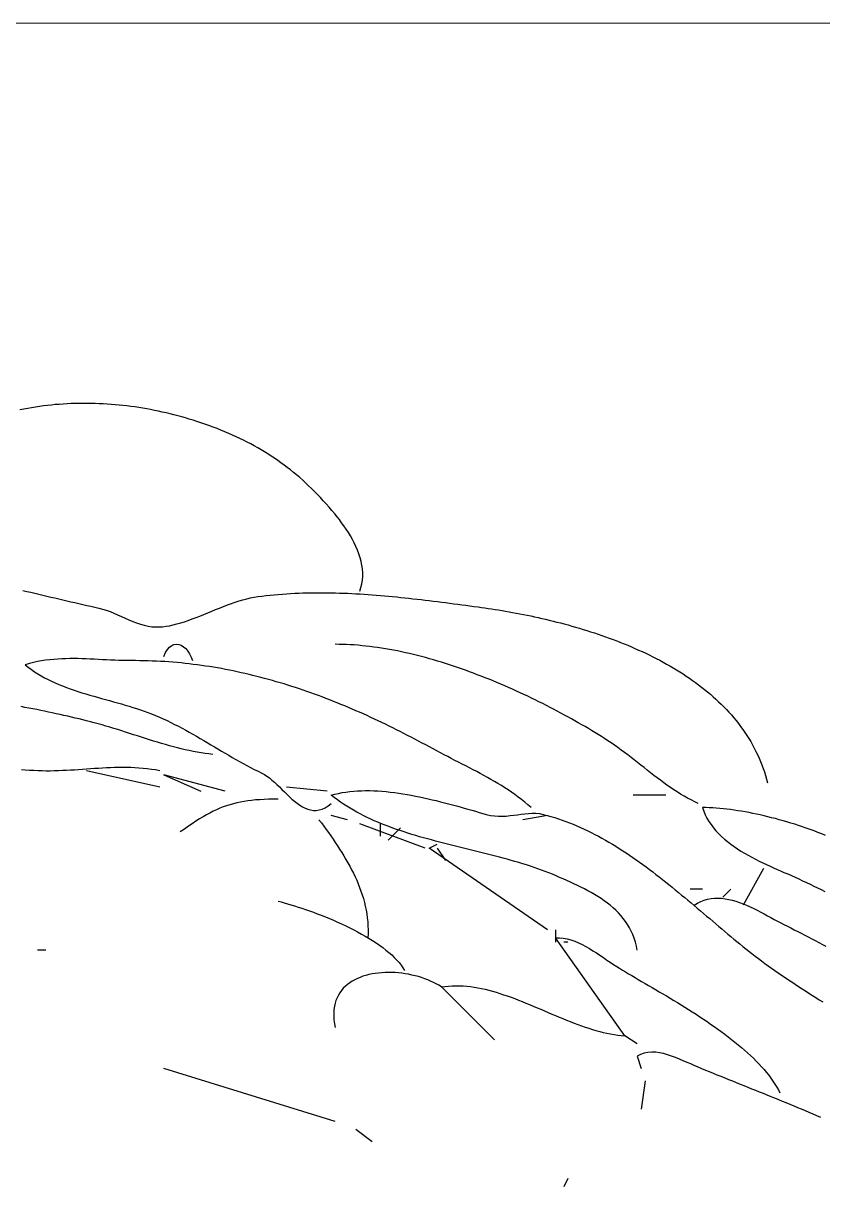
# Model space of a CAD drawing. Header units: millimetres. Extents: x 0 to 171, y 0 to 100.
# Drawn here: x 114.71 to 130.97, y 76.33 to 100 of the extents above; entities that cross this region are included whole.
import ezdxf

# ---------------------------------------------------------------- set-up
doc = ezdxf.new("R2010")
doc.units = ezdxf.units.MM
doc.layers.add('cut', color=7, linetype='CONTINUOUS', lineweight=0)
doc.layers.add('Gravur', color=7, linetype='CONTINUOUS')

msp = doc.modelspace()

# ---------------------------------------------------------------- linework, layer by layer
at = {"layer": 'cut'}
msp.add_line((0, 99.997), (171.046, 99.997), dxfattribs=at)
at = {"layer": 'Gravur'}
for points in [[(121.553, 88.444), (121.578, 88.519), (121.597, 88.594), (121.608, 88.67), (121.614, 88.746), (121.613, 88.822), (121.607, 88.899), (121.596, 88.976), (121.58, 89.052), (121.56, 89.128), (121.535, 89.204), (121.507, 89.279), (121.475, 89.353), (121.441, 89.427), (121.403, 89.499), (121.363, 89.57), (121.321, 89.64), (121.277, 89.708), (121.232, 89.774), (121.185, 89.839), (121.138, 89.902), (121.091, 89.962), (121.044, 90.02), (120.986, 90.089), (120.928, 90.157), (120.869, 90.223), (120.811, 90.287), (120.752, 90.351), (120.693, 90.413), (120.633, 90.473), (120.574, 90.533), (120.514, 90.591), (120.453, 90.648), (120.392, 90.703), (120.331, 90.757), (120.269, 90.811), (120.206, 90.863), (120.143, 90.913), (120.08, 90.963), (120.016, 91.012), (119.951, 91.059), (119.886, 91.106), (119.82, 91.151), (119.753, 91.195), (119.686, 91.239), (119.617, 91.281), (119.548, 91.323), (119.479, 91.363), (119.408, 91.403), (119.337, 91.441), (119.264, 91.479), (119.191, 91.516), (119.117, 91.552), (119.042, 91.588), (118.966, 91.622), (118.889, 91.656), (118.811, 91.689), (118.731, 91.721), (118.651, 91.753), (118.57, 91.784), (118.487, 91.814), (118.403, 91.844), (118.318, 91.873), (118.242, 91.898), (118.165, 91.923), (118.087, 91.947), (118.01, 91.969), (117.932, 91.992), (117.854, 92.013), (117.775, 92.034), (117.696, 92.053), (117.618, 92.072), (117.538, 92.09), (117.459, 92.107), (117.38, 92.124), (117.3, 92.139), (117.22, 92.154), (117.14, 92.168), (117.06, 92.18), (116.979, 92.193), (116.899, 92.204), (116.818, 92.214), (116.738, 92.223), (116.657, 92.232), (116.576, 92.239), (116.495, 92.246), (116.414, 92.252), (116.333, 92.256), (116.252, 92.26), (116.171, 92.263), (116.09, 92.265), (116.009, 92.266), (115.928, 92.266), (115.847, 92.265), (115.766, 92.264), (115.685, 92.261), (115.604, 92.257), (115.523, 92.252), (115.442, 92.246), (115.361, 92.24), (115.281, 92.232), (115.2, 92.223), (115.12, 92.213), (115.04, 92.203), (114.96, 92.191), (114.88, 92.178), (114.8, 92.164), (114.72, 92.149), (114.641, 92.133)], [(114.704, 88.462), (114.785, 88.443), (114.866, 88.424), (114.947, 88.405), (115.028, 88.386), (115.109, 88.367), (115.19, 88.347), (115.271, 88.328), (115.352, 88.309), (115.433, 88.29), (115.514, 88.271), (115.595, 88.252), (115.676, 88.233), (115.757, 88.214), (115.838, 88.195), (115.92, 88.176), (116.001, 88.158), (116.082, 88.139), (116.163, 88.121), (116.245, 88.102), (116.322, 88.082), (116.399, 88.058), (116.475, 88.03), (116.552, 87.999), (116.629, 87.966), (116.705, 87.932), (116.782, 87.898), (116.859, 87.865), (116.936, 87.832), (117.014, 87.803), (117.091, 87.776), (117.169, 87.753), (117.248, 87.735), (117.327, 87.723), (117.406, 87.718), (117.474, 87.718), (117.544, 87.723), (117.615, 87.732), (117.687, 87.745), (117.761, 87.761), (117.836, 87.78), (117.911, 87.802), (117.988, 87.826), (118.066, 87.852), (118.144, 87.881), (118.223, 87.91), (118.302, 87.941), (118.382, 87.973), (118.462, 88.006), (118.542, 88.038), (118.622, 88.071), (118.703, 88.103), (118.783, 88.135), (118.863, 88.166), (118.942, 88.195), (119.021, 88.223), (119.1, 88.248), (119.177, 88.272), (119.254, 88.293), (119.331, 88.311), (119.406, 88.326), (119.48, 88.337), (119.563, 88.348), (119.647, 88.357), (119.73, 88.366), (119.813, 88.374), (119.897, 88.382), (119.98, 88.388), (120.063, 88.394), (120.147, 88.399), (120.23, 88.403), (120.313, 88.407), (120.396, 88.41), (120.479, 88.412), (120.563, 88.414), (120.646, 88.415), (120.729, 88.416), (120.812, 88.416), (120.895, 88.415), (120.978, 88.414), (121.061, 88.412), (121.144, 88.409), (121.227, 88.407), (121.31, 88.403), (121.393, 88.399), (121.476, 88.395), (121.559, 88.39), (121.642, 88.385), (121.724, 88.379), (121.807, 88.373), (121.89, 88.367), (121.973, 88.36), (122.056, 88.353), (122.139, 88.345), (122.221, 88.338), (122.304, 88.329), (122.387, 88.321), (122.47, 88.312), (122.553, 88.303), (122.635, 88.294), (122.718, 88.285), (122.801, 88.275), (122.884, 88.265), (122.966, 88.255), (123.049, 88.245), (123.132, 88.234), (123.214, 88.224), (123.297, 88.213), (123.38, 88.202), (123.463, 88.192), (123.545, 88.181), (123.628, 88.17), (123.711, 88.159), (123.793, 88.148), (123.876, 88.137), (123.959, 88.126), (124.027, 88.117), (124.095, 88.107), (124.164, 88.097), (124.234, 88.087), (124.304, 88.076), (124.374, 88.064), (124.446, 88.053), (124.517, 88.04), (124.59, 88.028), (124.662, 88.015), (124.735, 88.001), (124.809, 87.987), (124.883, 87.973), (124.957, 87.958), (125.032, 87.942), (125.106, 87.926), (125.182, 87.91), (125.257, 87.893), (125.332, 87.875), (125.408, 87.857), (125.484, 87.839), (125.56, 87.819), (125.637, 87.8), (125.713, 87.78), (125.789, 87.759), (125.866, 87.738), (125.942, 87.716), (126.019, 87.693), (126.095, 87.67), (126.172, 87.646), (126.248, 87.622), (126.325, 87.597), (126.401, 87.572), (126.477, 87.546), (126.553, 87.519), (126.628, 87.492), (126.704, 87.464), (126.779, 87.436), (126.854, 87.406), (126.928, 87.376), (127.003, 87.346), (127.077, 87.315), (127.15, 87.283), (127.223, 87.25), (127.296, 87.217), (127.368, 87.183), (127.44, 87.149), (127.512, 87.113), (127.582, 87.077), (127.653, 87.041), (127.722, 87.003), (127.791, 86.965), (127.86, 86.926), (127.928, 86.887), (127.995, 86.846), (128.061, 86.805), (128.127, 86.763), (128.192, 86.72), (128.257, 86.677), (128.32, 86.633), (128.383, 86.588), (128.444, 86.542), (128.505, 86.495), (128.565, 86.448), (128.625, 86.4), (128.683, 86.351), (128.74, 86.301), (128.796, 86.25), (128.851, 86.199), (128.906, 86.146), (128.959, 86.093), (129.011, 86.039), (129.062, 85.984), (129.111, 85.929), (129.16, 85.872), (129.207, 85.814), (129.254, 85.756), (129.298, 85.697), (129.342, 85.636), (129.384, 85.575), (129.426, 85.513), (129.465, 85.45), (129.504, 85.387), (129.541, 85.322), (129.576, 85.256), (129.61, 85.189), (129.643, 85.122), (129.674, 85.053), (129.704, 84.984), (129.732, 84.913), (129.758, 84.842), (129.783, 84.769), (129.807, 84.696), (129.828, 84.621), (129.848, 84.546)], [(117.572, 87.117), (117.604, 87.198), (117.642, 87.262), (117.684, 87.31), (117.728, 87.344), (117.775, 87.364), (117.824, 87.37), (117.872, 87.364), (117.921, 87.346), (117.968, 87.317), (118.013, 87.278), (118.055, 87.229), (118.092, 87.172), (118.125, 87.107), (118.153, 87.034)], [(128.438, 84.131), (128.364, 84.165), (128.291, 84.201), (128.219, 84.239), (128.148, 84.279), (128.077, 84.321), (128.007, 84.364), (127.938, 84.409), (127.87, 84.455), (127.801, 84.502), (127.734, 84.551), (127.666, 84.6), (127.599, 84.65), (127.533, 84.701), (127.466, 84.753), (127.4, 84.804), (127.334, 84.857), (127.268, 84.909), (127.202, 84.961), (127.136, 85.013), (127.07, 85.064), (127.003, 85.116), (126.937, 85.166), (126.87, 85.216), (126.803, 85.265), (126.736, 85.313), (126.668, 85.36), (126.599, 85.406), (126.53, 85.45), (126.466, 85.491), (126.401, 85.531), (126.336, 85.571), (126.269, 85.611), (126.202, 85.651), (126.135, 85.691), (126.066, 85.731), (125.997, 85.771), (125.927, 85.81), (125.857, 85.85), (125.786, 85.889), (125.714, 85.928), (125.642, 85.967), (125.569, 86.006), (125.496, 86.045), (125.422, 86.083), (125.348, 86.122), (125.273, 86.16), (125.198, 86.197), (125.123, 86.235), (125.046, 86.272), (124.97, 86.308), (124.893, 86.345), (124.816, 86.381), (124.738, 86.416), (124.66, 86.452), (124.581, 86.486), (124.503, 86.521), (124.424, 86.555), (124.344, 86.588), (124.265, 86.621), (124.185, 86.654), (124.105, 86.686), (124.025, 86.718), (123.944, 86.748), (123.863, 86.779), (123.783, 86.809), (123.702, 86.838), (123.62, 86.867), (123.539, 86.895), (123.458, 86.922), (123.376, 86.949), (123.295, 86.975), (123.213, 87), (123.132, 87.025), (123.05, 87.049), (122.969, 87.072), (122.887, 87.095), (122.806, 87.116), (122.724, 87.137), (122.643, 87.157), (122.562, 87.177), (122.48, 87.195), (122.399, 87.213), (122.318, 87.23), (122.237, 87.245), (122.157, 87.26), (122.076, 87.274), (121.996, 87.287), (121.916, 87.3), (121.836, 87.311), (121.757, 87.321), (121.678, 87.33), (121.599, 87.338), (121.52, 87.346), (121.442, 87.352), (121.364, 87.357), (121.286, 87.361), (121.209, 87.364), (121.132, 87.365), (121.056, 87.366)], [(125.037, 84.048), (124.974, 84.103), (124.909, 84.157), (124.843, 84.209), (124.777, 84.26), (124.71, 84.309), (124.642, 84.357), (124.573, 84.403), (124.504, 84.448), (124.434, 84.492), (124.364, 84.535), (124.293, 84.577), (124.221, 84.619), (124.149, 84.659), (124.077, 84.699), (124.004, 84.738), (123.931, 84.777), (123.858, 84.815), (123.784, 84.854), (123.71, 84.891), (123.637, 84.929), (123.563, 84.967), (123.489, 85.005), (123.415, 85.042), (123.341, 85.081), (123.267, 85.119), (123.193, 85.158), (123.12, 85.197), (123.047, 85.237), (122.972, 85.278), (122.898, 85.318), (122.824, 85.358), (122.75, 85.398), (122.676, 85.437), (122.601, 85.476), (122.527, 85.514), (122.452, 85.553), (122.378, 85.591), (122.303, 85.628), (122.228, 85.665), (122.153, 85.702), (122.078, 85.739), (122.003, 85.775), (121.928, 85.81), (121.853, 85.845), (121.778, 85.88), (121.702, 85.915), (121.627, 85.949), (121.551, 85.983), (121.475, 86.016), (121.399, 86.049), (121.323, 86.081), (121.247, 86.113), (121.171, 86.144), (121.095, 86.175), (121.018, 86.206), (120.942, 86.236), (120.865, 86.266), (120.788, 86.295), (120.711, 86.324), (120.634, 86.352), (120.557, 86.38), (120.48, 86.407), (120.402, 86.434), (120.325, 86.46), (120.247, 86.486), (120.169, 86.511), (120.091, 86.536), (120.013, 86.56), (119.934, 86.583), (119.856, 86.606), (119.777, 86.629), (119.698, 86.651), (119.619, 86.673), (119.54, 86.693), (119.461, 86.714), (119.381, 86.734), (119.302, 86.753), (119.222, 86.771), (119.142, 86.789), (119.062, 86.807), (118.981, 86.824), (118.901, 86.84), (118.82, 86.856), (118.739, 86.871), (118.658, 86.885), (118.577, 86.899), (118.495, 86.912), (118.414, 86.924), (118.332, 86.936), (118.25, 86.947), (118.168, 86.958), (118.085, 86.968), (118.002, 86.977), (117.92, 86.986), (117.837, 86.994), (117.753, 87.001), (117.67, 87.007), (117.586, 87.013), (117.502, 87.018), (117.418, 87.023), (117.334, 87.026), (117.249, 87.029), (117.164, 87.032), (117.079, 87.033), (116.994, 87.034), (116.908, 87.034), (116.824, 87.035), (116.739, 87.036), (116.655, 87.038), (116.571, 87.041), (116.487, 87.045), (116.404, 87.049), (116.32, 87.053), (116.237, 87.057), (116.154, 87.061), (116.071, 87.065), (115.989, 87.069), (115.906, 87.072), (115.823, 87.074), (115.741, 87.075), (115.658, 87.075), (115.576, 87.073), (115.494, 87.07), (115.411, 87.066), (115.329, 87.06), (115.247, 87.051), (115.164, 87.041), (115.082, 87.028), (114.999, 87.013), (114.917, 86.995), (114.834, 86.975), (114.752, 86.951), (114.812, 86.902), (114.875, 86.854), (114.939, 86.809), (115.006, 86.766), (115.073, 86.726), (115.143, 86.687), (115.214, 86.65), (115.286, 86.614), (115.36, 86.581), (115.435, 86.549), (115.51, 86.518), (115.587, 86.489), (115.665, 86.461), (115.743, 86.433), (115.822, 86.407), (115.902, 86.382), (115.982, 86.358), (116.062, 86.334), (116.143, 86.311), (116.223, 86.288), (116.304, 86.265), (116.385, 86.243), (116.465, 86.221), (116.546, 86.199), (116.626, 86.176), (116.705, 86.154), (116.784, 86.131), (116.862, 86.108), (116.94, 86.084), (117.016, 86.06), (117.092, 86.035), (117.167, 86.009), (117.24, 85.982), (117.321, 85.951), (117.401, 85.918), (117.48, 85.884), (117.558, 85.849), (117.636, 85.813), (117.712, 85.776), (117.788, 85.738), (117.864, 85.699), (117.939, 85.66), (118.013, 85.619), (118.087, 85.578), (118.161, 85.537), (118.234, 85.495), (118.307, 85.453), (118.379, 85.41), (118.452, 85.367), (118.525, 85.324), (118.597, 85.281), (118.67, 85.238), (118.742, 85.195), (118.815, 85.152), (118.888, 85.109), (118.961, 85.066), (119.034, 85.024), (119.108, 84.983), (119.182, 84.941), (119.257, 84.901), (119.332, 84.861), (119.408, 84.822), (119.485, 84.783), (119.562, 84.746), (119.614, 84.718), (119.665, 84.685), (119.716, 84.647), (119.767, 84.606), (119.818, 84.561), (119.868, 84.514), (119.919, 84.465), (119.97, 84.416), (120.021, 84.365), (120.072, 84.315), (120.123, 84.266), (120.175, 84.219), (120.227, 84.174), (120.28, 84.133), (120.333, 84.095), (120.387, 84.062), (120.441, 84.033), (120.497, 84.011), (120.553, 83.996), (120.609, 83.987), (120.667, 83.987), (120.726, 83.996), (120.786, 84.014), (120.847, 84.042), (120.909, 84.081), (120.973, 84.131)], [(118.567, 85.126), (118.487, 85.135), (118.407, 85.146), (118.327, 85.158), (118.247, 85.172), (118.166, 85.187), (118.086, 85.204), (118.005, 85.222), (117.924, 85.241), (117.844, 85.261), (117.763, 85.282), (117.682, 85.304), (117.601, 85.327), (117.52, 85.35), (117.439, 85.375), (117.358, 85.399), (117.277, 85.424), (117.196, 85.45), (117.115, 85.476), (117.034, 85.502), (116.953, 85.528), (116.873, 85.553), (116.792, 85.579), (116.712, 85.605), (116.631, 85.63), (116.551, 85.655), (116.471, 85.68), (116.391, 85.704), (116.312, 85.727), (116.233, 85.749), (116.153, 85.771), (116.074, 85.792), (115.996, 85.811), (115.92, 85.83), (115.844, 85.848), (115.767, 85.866), (115.69, 85.884), (115.613, 85.902), (115.536, 85.919), (115.458, 85.937), (115.38, 85.954), (115.301, 85.971), (115.223, 85.988), (115.144, 86.004), (115.064, 86.021), (114.985, 86.037), (114.905, 86.053), (114.825, 86.069), (114.745, 86.084), (114.665, 86.1)], [(117.489, 84.795), (117.402, 84.81), (117.316, 84.822), (117.231, 84.833), (117.146, 84.841), (117.062, 84.848), (116.978, 84.853), (116.895, 84.857), (116.812, 84.859), (116.729, 84.859), (116.647, 84.859), (116.565, 84.857), (116.483, 84.854), (116.401, 84.851), (116.32, 84.847), (116.239, 84.842), (116.157, 84.837), (116.076, 84.832), (115.995, 84.826), (115.914, 84.82), (115.832, 84.815), (115.751, 84.809), (115.67, 84.804), (115.588, 84.8), (115.506, 84.796), (115.424, 84.793), (115.341, 84.79), (115.258, 84.789), (115.175, 84.789), (115.091, 84.79), (115.007, 84.792), (114.922, 84.796), (114.837, 84.801), (114.752, 84.809), (114.672, 84.816)], [(117.489, 84.463), (115.996, 84.795)], [(118.816, 84.38), (117.572, 84.712), (118.318, 84.38)], [(120.89, 84.38), (120.06, 84.463)], [(127.194, 81.145), (127.178, 81.229), (127.158, 81.31), (127.134, 81.388), (127.106, 81.462), (127.074, 81.534), (127.038, 81.602), (127, 81.668), (126.958, 81.731), (126.913, 81.791), (126.865, 81.849), (126.814, 81.904), (126.761, 81.957), (126.705, 82.008), (126.648, 82.057), (126.588, 82.104), (126.526, 82.15), (126.462, 82.193), (126.397, 82.235), (126.33, 82.276), (126.262, 82.315), (126.193, 82.353), (126.123, 82.39), (126.052, 82.426), (125.98, 82.461), (125.908, 82.495), (125.836, 82.528), (125.763, 82.561), (125.69, 82.594), (125.618, 82.626), (125.546, 82.658), (125.473, 82.688), (125.4, 82.718), (125.326, 82.746), (125.251, 82.774), (125.175, 82.801), (125.099, 82.827), (125.022, 82.853), (124.945, 82.878), (124.867, 82.902), (124.789, 82.926), (124.71, 82.949), (124.631, 82.972), (124.552, 82.994), (124.472, 83.016), (124.392, 83.037), (124.311, 83.059), (124.231, 83.079), (124.15, 83.1), (124.069, 83.12), (123.987, 83.141), (123.906, 83.161), (123.824, 83.181), (123.743, 83.201), (123.661, 83.221), (123.579, 83.241), (123.498, 83.261), (123.416, 83.281), (123.335, 83.302), (123.254, 83.322), (123.172, 83.343), (123.092, 83.364), (123.011, 83.386), (122.93, 83.408), (122.85, 83.43), (122.77, 83.453), (122.691, 83.476), (122.612, 83.5), (122.533, 83.525), (122.455, 83.55), (122.377, 83.576), (122.3, 83.602), (122.223, 83.629), (122.147, 83.657), (122.071, 83.686), (121.997, 83.716), (121.922, 83.747), (121.849, 83.778), (121.776, 83.811), (121.704, 83.845), (121.633, 83.88), (121.563, 83.916), (121.493, 83.953), (121.425, 83.991), (121.357, 84.031), (121.29, 84.071), (121.225, 84.114), (121.16, 84.157), (121.097, 84.202), (121.034, 84.249), (120.973, 84.297), (121.046, 84.317), (121.121, 84.334), (121.197, 84.349), (121.273, 84.362), (121.351, 84.372), (121.431, 84.38), (121.51, 84.386), (121.591, 84.389), (121.673, 84.391), (121.755, 84.39), (121.838, 84.388), (121.921, 84.384), (122.005, 84.378), (122.09, 84.37), (122.174, 84.361), (122.259, 84.351), (122.345, 84.339), (122.43, 84.326), (122.515, 84.312), (122.601, 84.297), (122.686, 84.28), (122.771, 84.263), (122.856, 84.245), (122.941, 84.226), (123.025, 84.206), (123.109, 84.186), (123.192, 84.165), (123.275, 84.144), (123.357, 84.123), (123.438, 84.101), (123.518, 84.079), (123.598, 84.057), (123.677, 84.034), (123.754, 84.012), (123.831, 83.991), (123.906, 83.969), (123.981, 83.948), (124.053, 83.927), (124.125, 83.906), (124.209, 83.886), (124.292, 83.874), (124.373, 83.869), (124.453, 83.869), (124.531, 83.873), (124.609, 83.881), (124.686, 83.891), (124.762, 83.901), (124.837, 83.912), (124.912, 83.921), (124.987, 83.928), (125.062, 83.931), (125.136, 83.929), (125.211, 83.922), (125.286, 83.907), (125.364, 83.887), (125.441, 83.865), (125.518, 83.842), (125.594, 83.817), (125.67, 83.792), (125.745, 83.764), (125.821, 83.736), (125.895, 83.706), (125.969, 83.674), (126.043, 83.642), (126.117, 83.608), (126.19, 83.573), (126.262, 83.537), (126.335, 83.5), (126.407, 83.462), (126.478, 83.423), (126.549, 83.383), (126.62, 83.342), (126.691, 83.3), (126.761, 83.257), (126.831, 83.213), (126.9, 83.168), (126.969, 83.123), (127.038, 83.077), (127.107, 83.03), (127.175, 82.983), (127.243, 82.935), (127.31, 82.886), (127.377, 82.837), (127.444, 82.787), (127.511, 82.737), (127.577, 82.686), (127.644, 82.635), (127.709, 82.583), (127.775, 82.531), (127.84, 82.479), (127.906, 82.426), (127.97, 82.374), (128.035, 82.321), (128.099, 82.267), (128.163, 82.214), (128.227, 82.161), (128.291, 82.107), (128.355, 82.054), (128.418, 82), (128.481, 81.947), (128.544, 81.893), (128.606, 81.84), (128.669, 81.787), (128.731, 81.734), (128.793, 81.681), (128.855, 81.628), (128.917, 81.576), (128.979, 81.524), (129.04, 81.473), (129.102, 81.422), (129.163, 81.371), (129.224, 81.32), (129.285, 81.271), (129.346, 81.221), (129.406, 81.173), (129.467, 81.124), (129.527, 81.077), (129.593, 81.026), (129.659, 80.976), (129.726, 80.926), (129.793, 80.877), (129.86, 80.828), (129.927, 80.78), (129.995, 80.732), (130.064, 80.684), (130.132, 80.637), (130.201, 80.591), (130.27, 80.544), (130.339, 80.498), (130.408, 80.452), (130.478, 80.407), (130.548, 80.361), (130.617, 80.316), (130.687, 80.271), (130.758, 80.226), (130.828, 80.182), (130.898, 80.137), (130.968, 80.092)], [(127.775, 84.297), (127.111, 84.297)], [(119.894, 84.214), (119.795, 84.214), (119.699, 84.213), (119.608, 84.21), (119.52, 84.206), (119.436, 84.2), (119.354, 84.192), (119.276, 84.182), (119.199, 84.171), (119.125, 84.157), (119.053, 84.142), (118.983, 84.124), (118.913, 84.104), (118.845, 84.082), (118.777, 84.057), (118.71, 84.03), (118.642, 84.001), (118.575, 83.969), (118.507, 83.934), (118.437, 83.896), (118.367, 83.856), (118.295, 83.813), (118.222, 83.767), (118.146, 83.717), (118.068, 83.665), (117.987, 83.609), (117.904, 83.55)], [(131.027, 83.48), (130.948, 83.511), (130.87, 83.541), (130.791, 83.57), (130.712, 83.599), (130.633, 83.627), (130.555, 83.654), (130.476, 83.68), (130.398, 83.705), (130.319, 83.73), (130.241, 83.753), (130.163, 83.776), (130.085, 83.798), (130.007, 83.82), (129.929, 83.84), (129.852, 83.859), (129.775, 83.878), (129.698, 83.896), (129.621, 83.912), (129.545, 83.928), (129.469, 83.943), (129.393, 83.957), (129.318, 83.97), (129.243, 83.982), (129.169, 83.993), (129.095, 84.003), (129.021, 84.012), (128.948, 84.021), (128.876, 84.028), (128.804, 84.034), (128.732, 84.039), (128.661, 84.043), (128.591, 84.046), (128.521, 84.048), (128.547, 83.973), (128.578, 83.901), (128.613, 83.831), (128.653, 83.763), (128.697, 83.698), (128.744, 83.635), (128.796, 83.575), (128.851, 83.516), (128.909, 83.46), (128.969, 83.405), (129.032, 83.353), (129.098, 83.302), (129.166, 83.253), (129.235, 83.206), (129.306, 83.161), (129.378, 83.117), (129.451, 83.075), (129.525, 83.035), (129.6, 82.996), (129.674, 82.958), (129.749, 82.921), (129.823, 82.886), (129.897, 82.853), (129.969, 82.82), (130.041, 82.788), (130.111, 82.758), (130.18, 82.728), (130.256, 82.695), (130.332, 82.661), (130.408, 82.627), (130.484, 82.593), (130.56, 82.558), (130.636, 82.522), (130.711, 82.486), (130.787, 82.45), (130.863, 82.413), (130.938, 82.376), (131.014, 82.338)], [(120.724, 83.799), (120.772, 83.734), (120.82, 83.668), (120.868, 83.602), (120.916, 83.535), (120.963, 83.469), (121.009, 83.402), (121.055, 83.335), (121.1, 83.267), (121.144, 83.199), (121.188, 83.13), (121.23, 83.062), (121.271, 82.992), (121.312, 82.922), (121.35, 82.852), (121.388, 82.781), (121.424, 82.71), (121.458, 82.638), (121.491, 82.566), (121.522, 82.492), (121.551, 82.419), (121.578, 82.344), (121.603, 82.269), (121.626, 82.194), (121.647, 82.117), (121.666, 82.04), (121.682, 81.962), (121.696, 81.883), (121.707, 81.804), (121.715, 81.724), (121.72, 81.642), (121.723, 81.56), (121.723, 81.477), (121.719, 81.394)], [(121.305, 83.799), (120.973, 83.882)], [(125.369, 83.882), (124.871, 83.799)], [(122.881, 83.218), (121.553, 83.716)], [(121.968, 83.716), (121.968, 83.467)], [(122.383, 83.633), (122.134, 83.384)], [(125.369, 81.56), (122.964, 83.218), (123.129, 83.301)], [(123.129, 83.218), (123.295, 82.97)], [(129.765, 82.804), (129.351, 82.057)], [(128.521, 82.389), (128.272, 82.389)], [(129.102, 82.389), (128.936, 82.223)], [(119.894, 82.14), (119.955, 82.125), (120.018, 82.107), (120.085, 82.089), (120.153, 82.068), (120.225, 82.046), (120.298, 82.023), (120.373, 81.998), (120.45, 81.972), (120.529, 81.945), (120.609, 81.916), (120.689, 81.886), (120.771, 81.854), (120.854, 81.821), (120.936, 81.787), (121.019, 81.752), (121.103, 81.715), (121.185, 81.678), (121.268, 81.639), (121.35, 81.599), (121.43, 81.558), (121.51, 81.516), (121.589, 81.473), (121.666, 81.43), (121.741, 81.385), (121.815, 81.339), (121.886, 81.292), (121.955, 81.245), (122.021, 81.197), (122.084, 81.148), (122.145, 81.098), (122.202, 81.047), (122.256, 80.996), (122.306, 80.944), (122.352, 80.891), (122.395, 80.838), (122.432, 80.784), (122.466, 80.73)], [(128.355, 82.057), (128.422, 82.099), (128.489, 82.133), (128.557, 82.16), (128.627, 82.18), (128.697, 82.194), (128.768, 82.201), (128.839, 82.203), (128.911, 82.2), (128.983, 82.191), (129.056, 82.178), (129.128, 82.161), (129.201, 82.14), (129.274, 82.116), (129.347, 82.089), (129.42, 82.059), (129.492, 82.026), (129.564, 81.993), (129.636, 81.957), (129.707, 81.921), (129.777, 81.883), (129.847, 81.846), (129.915, 81.809), (129.983, 81.772), (130.05, 81.736), (130.116, 81.701), (130.18, 81.668), (130.25, 81.633), (130.32, 81.597), (130.39, 81.561), (130.46, 81.525), (130.531, 81.489), (130.602, 81.452), (130.674, 81.415), (130.745, 81.377), (130.817, 81.34), (130.889, 81.302), (130.961, 81.263), (131.033, 81.224)], [(125.535, 81.56), (125.535, 81.311)], [(124.291, 79.32), (123.212, 80.398), (123.286, 80.409), (123.359, 80.416), (123.433, 80.421), (123.507, 80.423), (123.581, 80.422), (123.655, 80.418), (123.729, 80.412), (123.804, 80.404), (123.878, 80.393), (123.953, 80.38), (124.028, 80.365), (124.102, 80.349), (124.177, 80.33), (124.253, 80.31), (124.328, 80.288), (124.403, 80.265), (124.478, 80.24), (124.554, 80.214), (124.629, 80.187), (124.704, 80.159), (124.78, 80.13), (124.855, 80.1), (124.931, 80.069), (125.006, 80.038), (125.082, 80.007), (125.158, 79.975), (125.233, 79.943), (125.308, 79.911), (125.384, 79.878), (125.459, 79.846), (125.535, 79.815), (125.61, 79.783), (125.685, 79.752), (125.76, 79.721), (125.835, 79.692), (125.91, 79.663), (125.985, 79.634), (126.06, 79.607), (126.134, 79.581), (126.209, 79.557), (126.283, 79.533), (126.357, 79.511), (126.432, 79.491), (126.505, 79.473), (126.579, 79.456), (126.653, 79.441), (126.726, 79.428), (126.799, 79.417), (126.872, 79.409), (126.945, 79.403), (125.535, 81.394), (125.614, 81.394), (125.693, 81.387), (125.771, 81.373), (125.848, 81.353), (125.924, 81.327), (126, 81.295), (126.075, 81.26), (126.149, 81.221), (126.222, 81.179), (126.294, 81.134), (126.366, 81.088), (126.437, 81.041), (126.507, 80.993), (126.576, 80.945), (126.645, 80.899), (126.712, 80.854), (126.779, 80.812), (126.837, 80.776), (126.897, 80.74), (126.958, 80.703), (127.021, 80.666), (127.085, 80.628), (127.151, 80.589), (127.218, 80.55), (127.286, 80.51), (127.355, 80.469), (127.426, 80.428), (127.497, 80.386), (127.569, 80.344), (127.642, 80.301), (127.715, 80.257), (127.789, 80.213), (127.864, 80.169), (127.939, 80.123), (128.014, 80.078), (128.089, 80.031), (128.165, 79.985), (128.24, 79.937), (128.316, 79.889), (128.391, 79.841), (128.466, 79.792), (128.541, 79.743), (128.615, 79.693), (128.689, 79.643), (128.762, 79.592), (128.835, 79.54), (128.906, 79.489), (128.977, 79.436), (129.047, 79.383), (129.116, 79.33), (129.183, 79.277), (129.249, 79.223), (129.314, 79.168), (129.378, 79.113), (129.44, 79.058), (129.5, 79.002), (129.559, 78.946), (129.616, 78.889), (129.671, 78.832), (129.724, 78.775), (129.775, 78.717), (129.824, 78.659), (129.87, 78.6), (129.914, 78.541), (129.956, 78.482), (129.995, 78.422), (130.032, 78.362), (130.066, 78.302), (130.097, 78.242)], [(125.784, 81.311), (125.701, 81.311)], [(115.166, 81.145), (115, 81.145)], [(123.212, 80.398), (123.161, 80.43), (123.108, 80.461), (123.052, 80.49), (122.995, 80.517), (122.935, 80.542), (122.874, 80.565), (122.811, 80.587), (122.746, 80.607), (122.681, 80.624), (122.614, 80.64), (122.547, 80.654), (122.479, 80.665), (122.411, 80.675), (122.342, 80.682), (122.273, 80.688), (122.205, 80.691), (122.136, 80.692), (122.068, 80.69), (122.001, 80.687), (121.934, 80.68), (121.868, 80.672), (121.804, 80.661), (121.74, 80.648), (121.679, 80.632), (121.618, 80.613), (121.56, 80.592), (121.504, 80.569), (121.45, 80.542), (121.398, 80.513), (121.349, 80.481), (121.303, 80.447), (121.259, 80.409), (121.219, 80.369), (121.182, 80.326), (121.148, 80.28), (121.118, 80.231), (121.092, 80.179), (121.069, 80.124), (121.051, 80.066), (121.037, 80.004), (121.028, 79.94), (121.024, 79.872), (121.024, 79.801), (121.029, 79.727), (121.04, 79.65), (121.056, 79.569)], [(127.194, 79.237), (126.945, 79.403)], [(130.927, 77.744), (130.849, 77.777), (130.772, 77.81), (130.694, 77.843), (130.617, 77.876), (130.539, 77.908), (130.461, 77.941), (130.384, 77.973), (130.306, 78.005), (130.228, 78.037), (130.15, 78.069), (130.073, 78.101), (129.995, 78.132), (129.917, 78.164), (129.839, 78.195), (129.761, 78.227), (129.683, 78.258), (129.605, 78.29), (129.527, 78.321), (129.449, 78.352), (129.371, 78.384), (129.293, 78.415), (129.215, 78.447), (129.137, 78.478), (129.059, 78.51), (128.981, 78.541), (128.903, 78.573), (128.824, 78.605), (128.746, 78.637), (128.668, 78.669), (128.59, 78.701), (128.512, 78.733), (128.433, 78.766), (128.355, 78.799), (128.284, 78.83), (128.209, 78.862), (128.133, 78.896), (128.055, 78.93), (127.975, 78.962), (127.895, 78.992), (127.814, 79.019), (127.732, 79.042), (127.651, 79.059), (127.571, 79.069), (127.492, 79.073), (127.414, 79.067), (127.338, 79.052), (127.265, 79.026), (127.194, 78.988), (127.277, 78.739)], [(121.056, 77.661), (117.572, 78.739)], [(127.36, 78.49), (127.277, 77.91)], [(121.802, 77.246), (121.47, 77.495)], [(125.784, 76.5), (125.701, 76.334)]]:
    msp.add_lwpolyline(points, dxfattribs=at)

doc.saveas('drawing.dxf')
